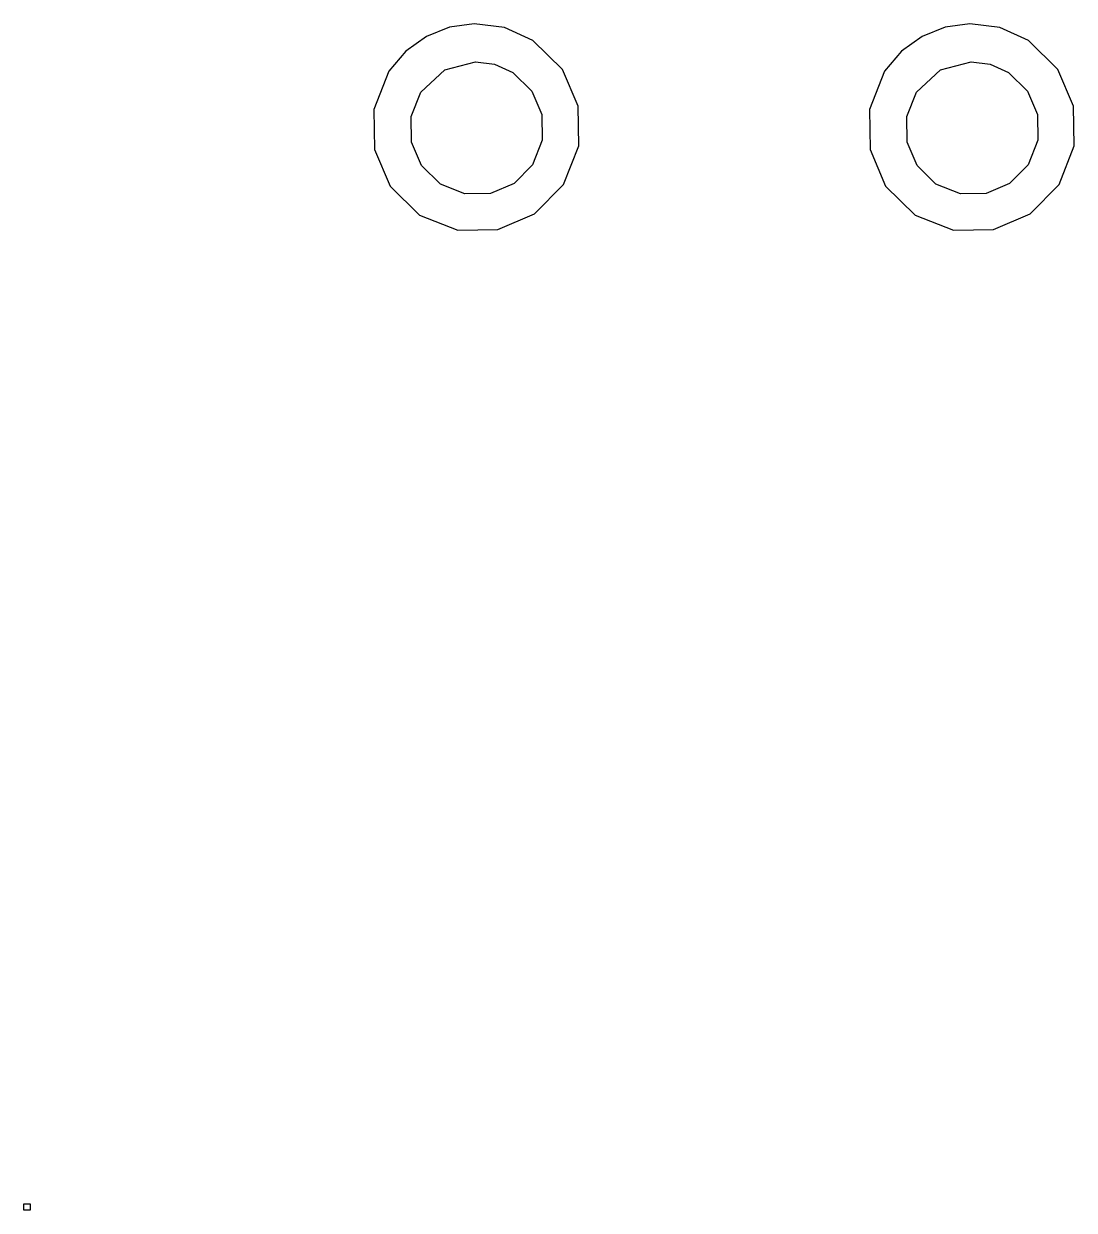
# Model space of a CAD drawing. Extents: x 0 to 1.84, y 0 to 2.07.
import ezdxf

# ---------------------------------------------------------------- set-up
doc = ezdxf.new("R2010")
doc.units = 0
doc.layers.get('0').update_dxf_attribs({"linetype": 'CONTINUOUS'})

msp = doc.modelspace()

# ---------------------------------------------------------------- linework, layer by layer
at = {"color": 94}
for points in [[(0.787978, 2.0746), (0.744792, 2.06862), (0.704264, 2.05251), (0.668186, 2.02669), (0.638672, 1.99164), (0.612088, 1.92449), (0.613282, 1.85471), (0.640571, 1.79047), (0.692165, 1.7399), (0.759332, 1.71337), (0.829101, 1.71474), (0.893283, 1.74208), (0.943901, 1.79372), (0.970486, 1.86089), (0.969293, 1.9305), (0.942003, 1.99463), (0.890408, 2.04508), (0.840494, 2.06782), (0.787978, 2.0746)], [(1.65468, 2.0746), (1.61149, 2.06862), (1.5709, 2.05251), (1.53489, 2.02669), (1.50538, 1.99164), (1.47874, 1.92449), (1.47993, 1.85471), (1.50722, 1.79047), (1.55881, 1.7399), (1.62597, 1.71337), (1.69575, 1.71474), (1.75999, 1.74208), (1.81054, 1.79372), (1.83712, 1.86089), (1.83594, 1.9305), (1.80865, 1.99463), (1.75711, 2.04508), (1.70714, 2.06782), (1.65468, 2.0746)], [(0.790093, 2.00797), (0.823514, 2.00369), (0.85536, 1.98921), (0.8884, 1.95688), (0.905871, 1.91581), (0.906685, 1.87115), (0.889757, 1.82807), (0.857368, 1.79514), (0.816243, 1.77778), (0.771593, 1.77707), (0.728624, 1.79406), (0.695583, 1.82644), (0.678222, 1.86757), (0.677518, 1.91222), (0.694607, 1.95518), (0.73649, 1.99397), (0.790093, 2.00797)], [(1.65674, 2.00797), (1.69015, 2.00369), (1.722, 1.98921), (1.75504, 1.95688), (1.77257, 1.91581), (1.77339, 1.87115), (1.7564, 1.82807), (1.72401, 1.79514), (1.68294, 1.77778), (1.63829, 1.77707), (1.59526, 1.79406), (1.56222, 1.82644), (1.54486, 1.86757), (1.54422, 1.91222), (1.56125, 1.95518), (1.60319, 1.99397), (1.65674, 2.00797)], [(0, 0.011068), (0.011122, 0.011068), (0.011122, 0), (0, 0), (0, 0.011068)]]:
    msp.add_lwpolyline(points, close=True, dxfattribs=at)

doc.saveas('drawing.dxf')
